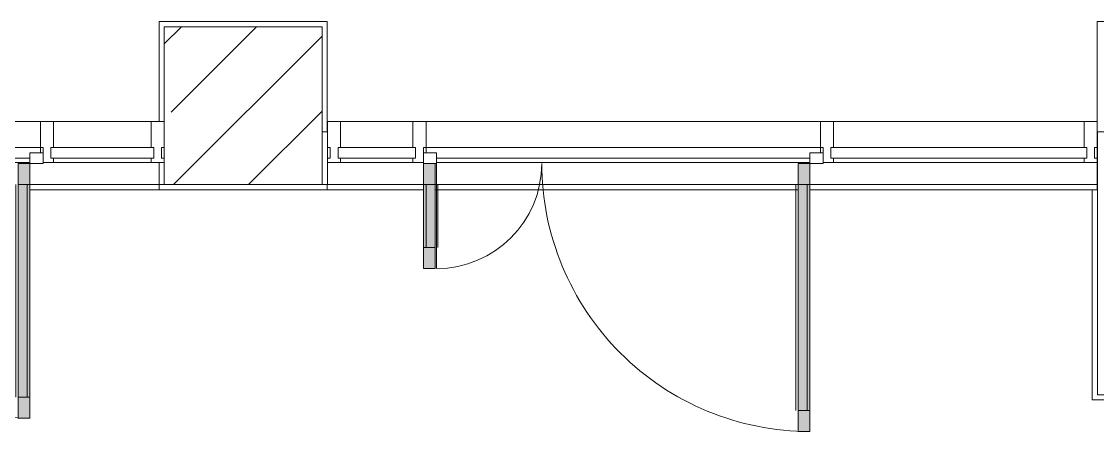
# Model space of a CAD drawing. Header units: millimetres. Extents: x 81610 to 276841, y -8553 to 29000.
# Drawn here: x 197448 to 201541, y 10760 to 12320 of the extents above; entities that cross this region are included whole.
import ezdxf

# ---------------------------------------------------------------- set-up
doc = ezdxf.new("R2010")
doc.units = ezdxf.units.MM
for name, color, linetype, lineweight, true_color in [('A-DETL-GENF-3', 7, 'Continuous', 5, 0xaaaaaa), ('A-DETL-GENF-4', 7, 'Continuous', 5, 0xe2e2e2), ('A-DOOR-4', 7, 'Continuous', 5, 0xaaaaaa), ('A-FLOR-2', 7, 'Continuous', 5, 0xaaaaaa)]:
    doc.layers.add(name, color=color, linetype=linetype, lineweight=lineweight, true_color=true_color)
for name, color, linetype, lineweight in [('A-GLAZ-CURT-2', 7, 'Continuous', 5), ('A-GLAZ-CWMG-2', 7, 'Continuous', 5), ('A-WALL', 7, 'Continuous', 9), ('I-WALL-4', 7, 'Continuous', 5), ('S-COLS-3', 7, 'Continuous', 5)]:
    doc.layers.add(name, color=color, linetype=linetype, lineweight=lineweight)

# ---------------------------------------------------------------- blocks, each defined once
blk = doc.blocks.new('Прямоугольный импост - Импост структурный с накладкой - 160мм Темный-32467808-1_11_3_птичка')
at = {"layer": 'A-GLAZ-CWMG-2'}
for p, q in [((-50, 40), (-50, 140)), ((-50, 140), (0, 140)), ((0, 140), (0, 40)), ((-40, 40), (-50, 40)), ((-50, -17), (-50, 0)), ((-50, 0), (-40, 0)), ((-40, 0), (-40, 40)), ((-10, 40), (-10, 0)), ((0, 40), (-10, 40)), ((-10, 0), (0, 0)), ((0, 0), (0, -17)), ((0, -17), (-50, -17))]:
    blk.add_line(p, q, dxfattribs=at)
blk = doc.blocks.new('Системная панель - Стекло - 40мм-32784007-1_11_3_птичка')
at = {"layer": 'A-GLAZ-CURT-2'}
for p, q in [((147.5, 0), (-147.5, 0)), ((-147.5, 0), (-147.5, -40)), ((147.5, -40), (147.5, 0)), ((-147.5, -40), (147.5, -40))]:
    blk.add_line(p, q, dxfattribs=at)
blk = doc.blocks.new('Дверь_Витражная_остекление_ - В-19-32784442-1_11_3_птичка')
at = {"layer": 'A-DETL-GENF-4'}
for points in [[(-665, 1040), (-710, 1040), (-710, 20), (-665, 20), (-665, 920)], [(715, 420), (715, 20), (760, 20), (760, 420)]]:
    blk.add_hatch(color=256, dxfattribs=at).paths.add_polyline_path(points)
at = {"layer": 'A-DETL-GENF-3'}
for p, q in [((-710, 1040), (-665, 1040)), ((-710, 1040), (-710, 20)), ((-665, 1040), (-710, 1040)), ((-710, 1040), (-710, 20)), ((-665, 1040), (-665, 20)), ((-665, 20), (-665, 1040)), ((-710, 960), (-665, 960)), ((-700, 960), (-700, 100)), ((-656, 960), (-656, 100)), ((760, 420), (715, 420)), ((715, 420), (715, 20)), ((760, 420), (715, 420)), ((715, 420), (715, 20)), ((760, 420), (760, 20)), ((760, 20), (760, 420)), ((706, 340), (706, 100)), ((760, 340), (715, 340)), ((750, 340), (750, 100)), ((-710, 100), (-665, 100)), ((760, 100), (715, 100)), ((-665, 20), (-710, 20)), ((-710, 20), (-665, 20))]:
    blk.add_line(p, q, dxfattribs=at)
at = {"layer": 'A-DOOR-4'}
for p, q in [((-710, 1040), (-710, 20)), ((710, 420), (710, 20)), ((-710, 20), (-760, 20)), ((-760, 20), (-760, -20)), ((-710, -20), (-710, 20)), ((760, 20), (710, 20)), ((710, 20), (710, -20)), ((760, -20), (760, 20)), ((-760, -20), (-710, -20)), ((710, -20), (760, -20))]:
    blk.add_line(p, q, dxfattribs=at)
for centre, radius, start, end in [((-710, 20), 1020, 360, 90), ((710, 20), 400, 90, 180)]:
    blk.add_arc(centre, radius, start, end, dxfattribs=at)
blk = doc.blocks.new('Прямоугольный импост - Импост структурный с накладкой - 160мм Темный-32784438-1_11_3_птичка')
at = {"layer": 'A-GLAZ-CWMG-2'}
for p, q in [((49156, 11940), (50656, 11940)), ((49156, 11820), (49156, 11840)), ((49156, 11840), (50656, 11840)), ((50656, 11840), (50656, 11820)), ((49196, 11800), (50616, 11800)), ((49196, 11783), (50616, 11783))]:
    blk.add_line(p, q, dxfattribs=at)
blk = doc.blocks.new('Системная панель - Стекло - 40мм-32784544-1_11_3_птичка')
at = {"layer": 'A-GLAZ-CURT-2'}
for p, q in [((486.5, 0), (-486.5, 0)), ((-486.5, 0), (-486.5, -40)), ((486.5, -40), (486.5, 0)), ((-486.5, -40), (486.5, -40))]:
    blk.add_line(p, q, dxfattribs=at)
blk = doc.blocks.new('Прямоугольный импост - Импост структурный с накладкой - 160мм Темный-32784005-1_11_3_птичка')
at = {"layer": 'A-GLAZ-CWMG-2'}
for p, q in [((48831, 11940), (49106, 11940)), ((48831, 11783), (49106, 11783))]:
    blk.add_line(p, q, dxfattribs=at)
blk = doc.blocks.new('Прямоугольный импост - Импост структурный с накладкой - 160мм Темный-V168-1_11_3_птичка')
at = {"layer": 'A-GLAZ-CWMG-2'}
for p, q in [((-25, 40), (-25, 140)), ((-25, 140), (25, 140)), ((25, 140), (25, 40)), ((-15, 40), (-25, 40)), ((-25, -17), (-25, 0)), ((-25, 0), (-15, 0)), ((-15, 0), (-15, 40)), ((15, 40), (15, 20)), ((25, 40), (15, 40)), ((15, -17), (-25, -17))]:
    blk.add_line(p, q, dxfattribs=at)
blk = doc.blocks.new('Прямоугольный импост - Импост структурный с накладкой - 160мм Темный-V169-1_11_3_птичка')
at = {"layer": 'A-GLAZ-CWMG-2'}
for p, q in [((-25, 40), (-25, 140)), ((-25, 140), (25, 140)), ((25, 140), (25, 40)), ((-15, 40), (-25, 40)), ((-15, 20), (-15, 40)), ((15, 40), (15, 0)), ((25, 40), (15, 40)), ((15, 0), (25, 0)), ((25, 0), (25, -17)), ((25, -17), (-15, -17))]:
    blk.add_line(p, q, dxfattribs=at)
blk = doc.blocks.new('Прямоугольный импост - Импост структурный с накладкой - 160мм Темный-32784440-1_11_3_птичка')
at = {"layer": 'A-GLAZ-CWMG-2'}
for p, q in [((50706, 11940), (51659, 11940)), ((50706, 11783), (51659, 11783))]:
    blk.add_line(p, q, dxfattribs=at)
blk = doc.blocks.new('Прямоугольный импост - Импост структурный с накладкой - 160мм Темный-30755843-1_11_3_птичка')
at = {"layer": 'A-GLAZ-CWMG-2'}
for p, q in [((0, 140), (-50, 140)), ((-50, 140), (-50, 40)), ((0, 40), (0, 140)), ((-50, 40), (-40, 40)), ((-40, 0), (-50, 0)), ((-50, 0), (-50, -17)), ((-40, 40), (-40, 0)), ((-10, 0), (-10, 40)), ((-10, 40), (0, 40)), ((0, 0), (-10, 0)), ((0, -17), (0, 0)), ((-50, -17), (0, -17))]:
    blk.add_line(p, q, dxfattribs=at)
blk = doc.blocks.new('Дверь_Витражная_остекление_ - В-9-32786634-1_11_3_птичка')
at = {"layer": 'A-DETL-GENF-4'}
for points in [[(-639.5, 989), (-684.5, 989), (-684.5, 20), (-639.5, 20), (-639.5, 920)], [(689.5, 420), (689.5, 20), (734.5, 20), (734.5, 420)]]:
    blk.add_hatch(color=256, dxfattribs=at).paths.add_polyline_path(points)
at = {"layer": 'A-DETL-GENF-3'}
for p, q in [((-684.5, 989), (-639.5, 989)), ((-684.5, 989), (-684.5, 20)), ((-639.5, 989), (-684.5, 989)), ((-684.5, 989), (-684.5, 20)), ((-639.5, 989), (-639.5, 20)), ((-639.5, 20), (-639.5, 989)), ((-684.5, 909), (-639.5, 909)), ((-674.5, 909), (-674.5, 100)), ((-630.5, 909), (-630.5, 100)), ((734.5, 420), (689.5, 420)), ((689.5, 420), (689.5, 20)), ((734.5, 420), (689.5, 420)), ((689.5, 420), (689.5, 20)), ((734.5, 420), (734.5, 20)), ((734.5, 20), (734.5, 420)), ((680.5, 340), (680.5, 100)), ((734.5, 340), (689.5, 340)), ((724.5, 340), (724.5, 100)), ((-684.5, 100), (-639.5, 100)), ((734.5, 100), (689.5, 100)), ((-639.5, 20), (-684.5, 20)), ((-684.5, 20), (-639.5, 20))]:
    blk.add_line(p, q, dxfattribs=at)
at = {"layer": 'A-DOOR-4'}
for p, q in [((-684.5, 989), (-684.5, 20)), ((684.5, 420), (684.5, 20)), ((-684.5, 20), (-734.5, 20)), ((-734.5, 20), (-734.5, -20)), ((-684.5, -20), (-684.5, 20)), ((734.5, 20), (684.5, 20)), ((684.5, 20), (684.5, -20)), ((734.5, -20), (734.5, 20)), ((-734.5, -20), (-684.5, -20)), ((684.5, -20), (734.5, -20))]:
    blk.add_line(p, q, dxfattribs=at)
for centre, radius, start, end in [((-684.5, 20), 969, 360, 90), ((684.5, 20), 400, 90, 180)]:
    blk.add_arc(centre, radius, start, end, dxfattribs=at)
blk = doc.blocks.new('Прямоугольный импост - Импост структурный с накладкой - 160мм Темный-32786259-1_11_3_птичка')
at = {"layer": 'A-GLAZ-CWMG-2'}
for p, q in [((46240, 11940), (47689, 11940)), ((46240, 11820), (46240, 11840)), ((46240, 11840), (47689, 11840)), ((47689, 11840), (47689, 11820)), ((46280, 11800), (47649, 11800)), ((46280, 11783), (47649, 11783))]:
    blk.add_line(p, q, dxfattribs=at)
blk = doc.blocks.new('Системная панель - Стекло - 40мм-32786365-1_11_3_птичка')
at = {"layer": 'A-GLAZ-CURT-2'}
for p, q in [((195.5, 0), (-195.5, 0)), ((-195.5, 0), (-195.5, -40)), ((195.5, -40), (195.5, 0)), ((-195.5, -40), (195.5, -40))]:
    blk.add_line(p, q, dxfattribs=at)
blk = doc.blocks.new('Прямоугольный импост - Импост структурный с накладкой - 160мм Темный-32786261-1_11_3_птичка')
at = {"layer": 'A-GLAZ-CWMG-2'}
for p, q in [((47739, 11940), (48110, 11940)), ((47739, 11783), (48110, 11783))]:
    blk.add_line(p, q, dxfattribs=at)

msp = doc.modelspace()

# ---------------------------------------------------------------- hatches: boundary and pattern name
at = {"layer": 'S-COLS-3'}
h = msp.add_hatch(dxfattribs=at)
h.set_pattern_fill('FP_45', color=256, style=0, pattern_type=2)
h.set_pattern_definition([(45, (149830.96, 0), (-285.123, 285.123), []), (45, (150116.1, 0), (-285.123, 285.123), [504.031, -100.806, 16.764, -84.042])])
h.paths.add_polyline_path([(197991, 11700), (198591, 11700), (198591, 12300), (197991, 12300), (197991, 12143.8)])

# ---------------------------------------------------------------- linework, layer by layer
at = {"layer": 'A-FLOR-2'}
for p, q in [((197971, 11940), (197971, 12320)), ((197971, 12320), (198611, 12320)), ((198611, 12320), (198611, 11900)), ((201540, 11940), (201540, 12320)), ((201540, 12320), (202163.5, 12320)), ((197971, 11679), (197971, 11783)), ((198977, 11680), (197480, 11680)), ((197480, 11679), (197971, 11679)), ((198611, 11700), (198611, 11679)), ((198611, 11679), (198977, 11679)), ((200402, 11680), (199022, 11680)), ((199022, 11679), (200402, 11679)), ((201521, 11680), (200447, 11680)), ((200447, 11679), (201540, 11679)), ((201521, 10880), (201521, 11680)), ((201540, 11679), (201540, 11700)), ((205581, 10880), (201521, 10880))]:
    msp.add_line(p, q, dxfattribs=at)
at = {"layer": 'A-WALL'}
msp.add_line((201541, 11700), (201541, 11900), dxfattribs=at)
at = {"layer": 'I-WALL-4'}
for p, q in [((198612, 11900), (198591, 11900)), ((198591, 11900), (198591, 11700)), ((198612, 11700), (198612, 11900)), ((201541, 11900), (201540, 11900)), ((201540, 11900), (201540, 11700)), ((203991, 11900), (201541, 11900)), ((197991, 11700), (197480, 11700)), ((198977, 11700), (198591, 11700)), ((200402, 11700), (199022, 11700)), ((201541, 11700), (200447, 11700)), ((201541, 11700), (201541, 10900)), ((201541, 10900), (205531, 10900))]:
    msp.add_line(p, q, dxfattribs=at)
at = {"layer": 'S-COLS-3'}
for p, q in [((198591, 12300), (197991, 12300)), ((197991, 12300), (197991, 11700)), ((198591, 11900), (198591, 12300)), ((198591, 11700), (198591, 11900)), ((197991, 11700), (198591, 11700))]:
    msp.add_line(p, q, dxfattribs=at)

# ---------------------------------------------------------------- block references
at = {"layer": 'A-DOOR-4', "rotation": 180}
for name, p in [('Дверь_Витражная_остекление_ - В-9-32786634-1_11_3_птичка', (196795.5, 11800)), ('Дверь_Витражная_остекление_ - В-19-32784442-1_11_3_птичка', (199737, 11800))]:
    msp.add_blockref(name, p, dxfattribs=at)
at = {"layer": 'A-GLAZ-CURT-2', "rotation": 180}
for name, p in [('Системная панель - Стекло - 40мм-32786365-1_11_3_птичка', (197755.5, 11800)), ('Системная панель - Стекло - 40мм-32784007-1_11_3_птичка', (198799.5, 11800)), ('Системная панель - Стекло - 40мм-32784544-1_11_3_птичка', (201013.5, 11800))]:
    msp.add_blockref(name, p, dxfattribs=at)
at = {"layer": 'A-GLAZ-CWMG-2'}
for name, p in [('Прямоугольный импост - Импост структурный с накладкой - 160мм Темный-32786259-1_11_3_птичка', (149831, 0)), ('Прямоугольный импост - Импост структурный с накладкой - 160мм Темный-32786261-1_11_3_птичка', (149831, 0)), ('Прямоугольный импост - Импост структурный с накладкой - 160мм Темный-30755843-1_11_3_птичка', (197991, 11800)), ('Прямоугольный импост - Импост структурный с накладкой - 160мм Темный-32784005-1_11_3_птичка', (149831, 0)), ('Прямоугольный импост - Импост структурный с накладкой - 160мм Темный-32784438-1_11_3_птичка', (149831, 0)), ('Прямоугольный импост - Импост структурный с накладкой - 160мм Темный-32784440-1_11_3_птичка', (149831, 0)), ('Прямоугольный импост - Импост структурный с накладкой - 160мм Темный-30755843-1_11_3_птичка', (201540, 11800))]:
    msp.add_blockref(name, p, dxfattribs=at)
at = {"layer": 'A-GLAZ-CWMG-2', "extrusion": (0, 0, -1)}
for name, p in [('Прямоугольный импост - Импост структурный с накладкой - 160мм Темный-V168-1_11_3_птичка', (-197545, 11800)), ('Прямоугольный импост - Импост структурный с накладкой - 160мм Темный-32467808-1_11_3_птичка', (-198612, 11800)), ('Прямоугольный импост - Импост структурный с накладкой - 160мм Темный-V169-1_11_3_птичка', (-198962, 11800)), ('Прямоугольный импост - Импост структурный с накладкой - 160мм Темный-V168-1_11_3_птичка', (-200512, 11800))]:
    msp.add_blockref(name, p, dxfattribs=at)

doc.saveas('drawing.dxf')
